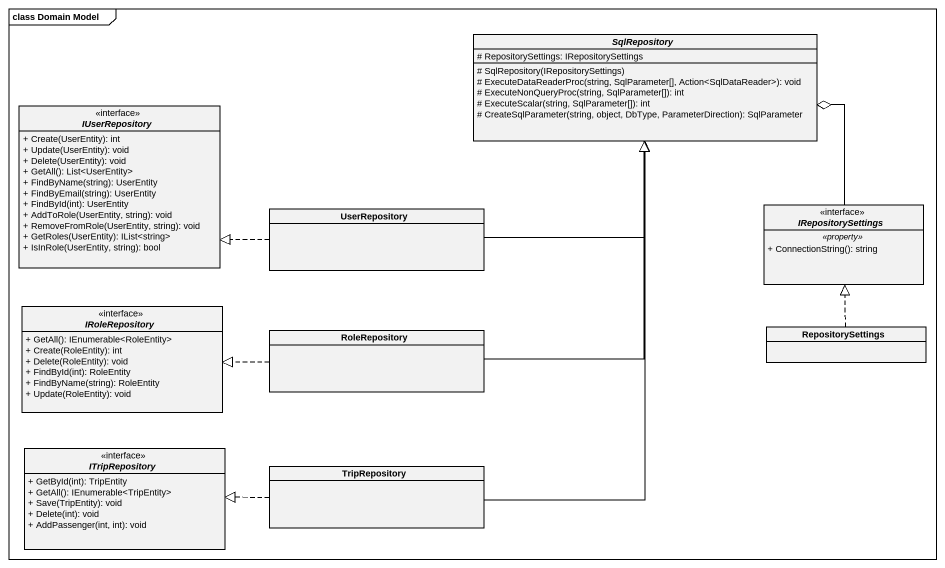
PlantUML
@startuml
mainframe class Domain Model
hide circle
hide empty members
skinparam classAttributeIconSize 0
abstract class SqlRepository {
  # RepositorySettings: IRepositorySettings
  # SqlRepository(IRepositorySettings)
  # ExecuteDataReaderProc(string, SqlParameter[], Action<SqlDataReader>): void
  # ExecuteNonQueryProc(string, SqlParameter[]): int
  # ExecuteScalar(string, SqlParameter[]): int
  # CreateSqlParameter(string, object, DbType, ParameterDirection): SqlParameter
}
interface IUserRepository {
  + Create(UserEntity): int
  + Update(UserEntity): void
  + Delete(UserEntity): void
  + GetAll(): List<UserEntity>
  + FindByName(string): UserEntity
  + FindByEmail(string): UserEntity
  + FindById(int): UserEntity
  + AddToRole(UserEntity, string): void
  + RemoveFromRole(UserEntity, string): void
  + GetRoles(UserEntity): IList<string>
  + IsInRole(UserEntity, string): bool
}
class UserRepository
interface IRepositorySettings {
  .. <<property>> ..
  + ConnectionString(): string
}
interface IRoleRepository {
  + GetAll(): IEnumerable<RoleEntity>
  + Create(RoleEntity): int
  + Delete(RoleEntity): void
  + FindById(int): RoleEntity
  + FindByName(string): RoleEntity
  + Update(RoleEntity): void
}
class RoleRepository
class RepositorySettings
interface ITripRepository {
  + GetById(int): TripEntity
  + GetAll(): IEnumerable<TripEntity>
  + Save(TripEntity): void
  + Delete(int): void
  + AddPassenger(int, int): void
}
class TripRepository
UserRepository -right-|> SqlRepository
UserRepository .left.|> IUserRepository
IRepositorySettings -up-o SqlRepository
RoleRepository -up-|> SqlRepository
RoleRepository .left.|> IRoleRepository
RepositorySettings .up.|> IRepositorySettings
TripRepository -up-|> SqlRepository
TripRepository .left.|> ITripRepository
@enduml
